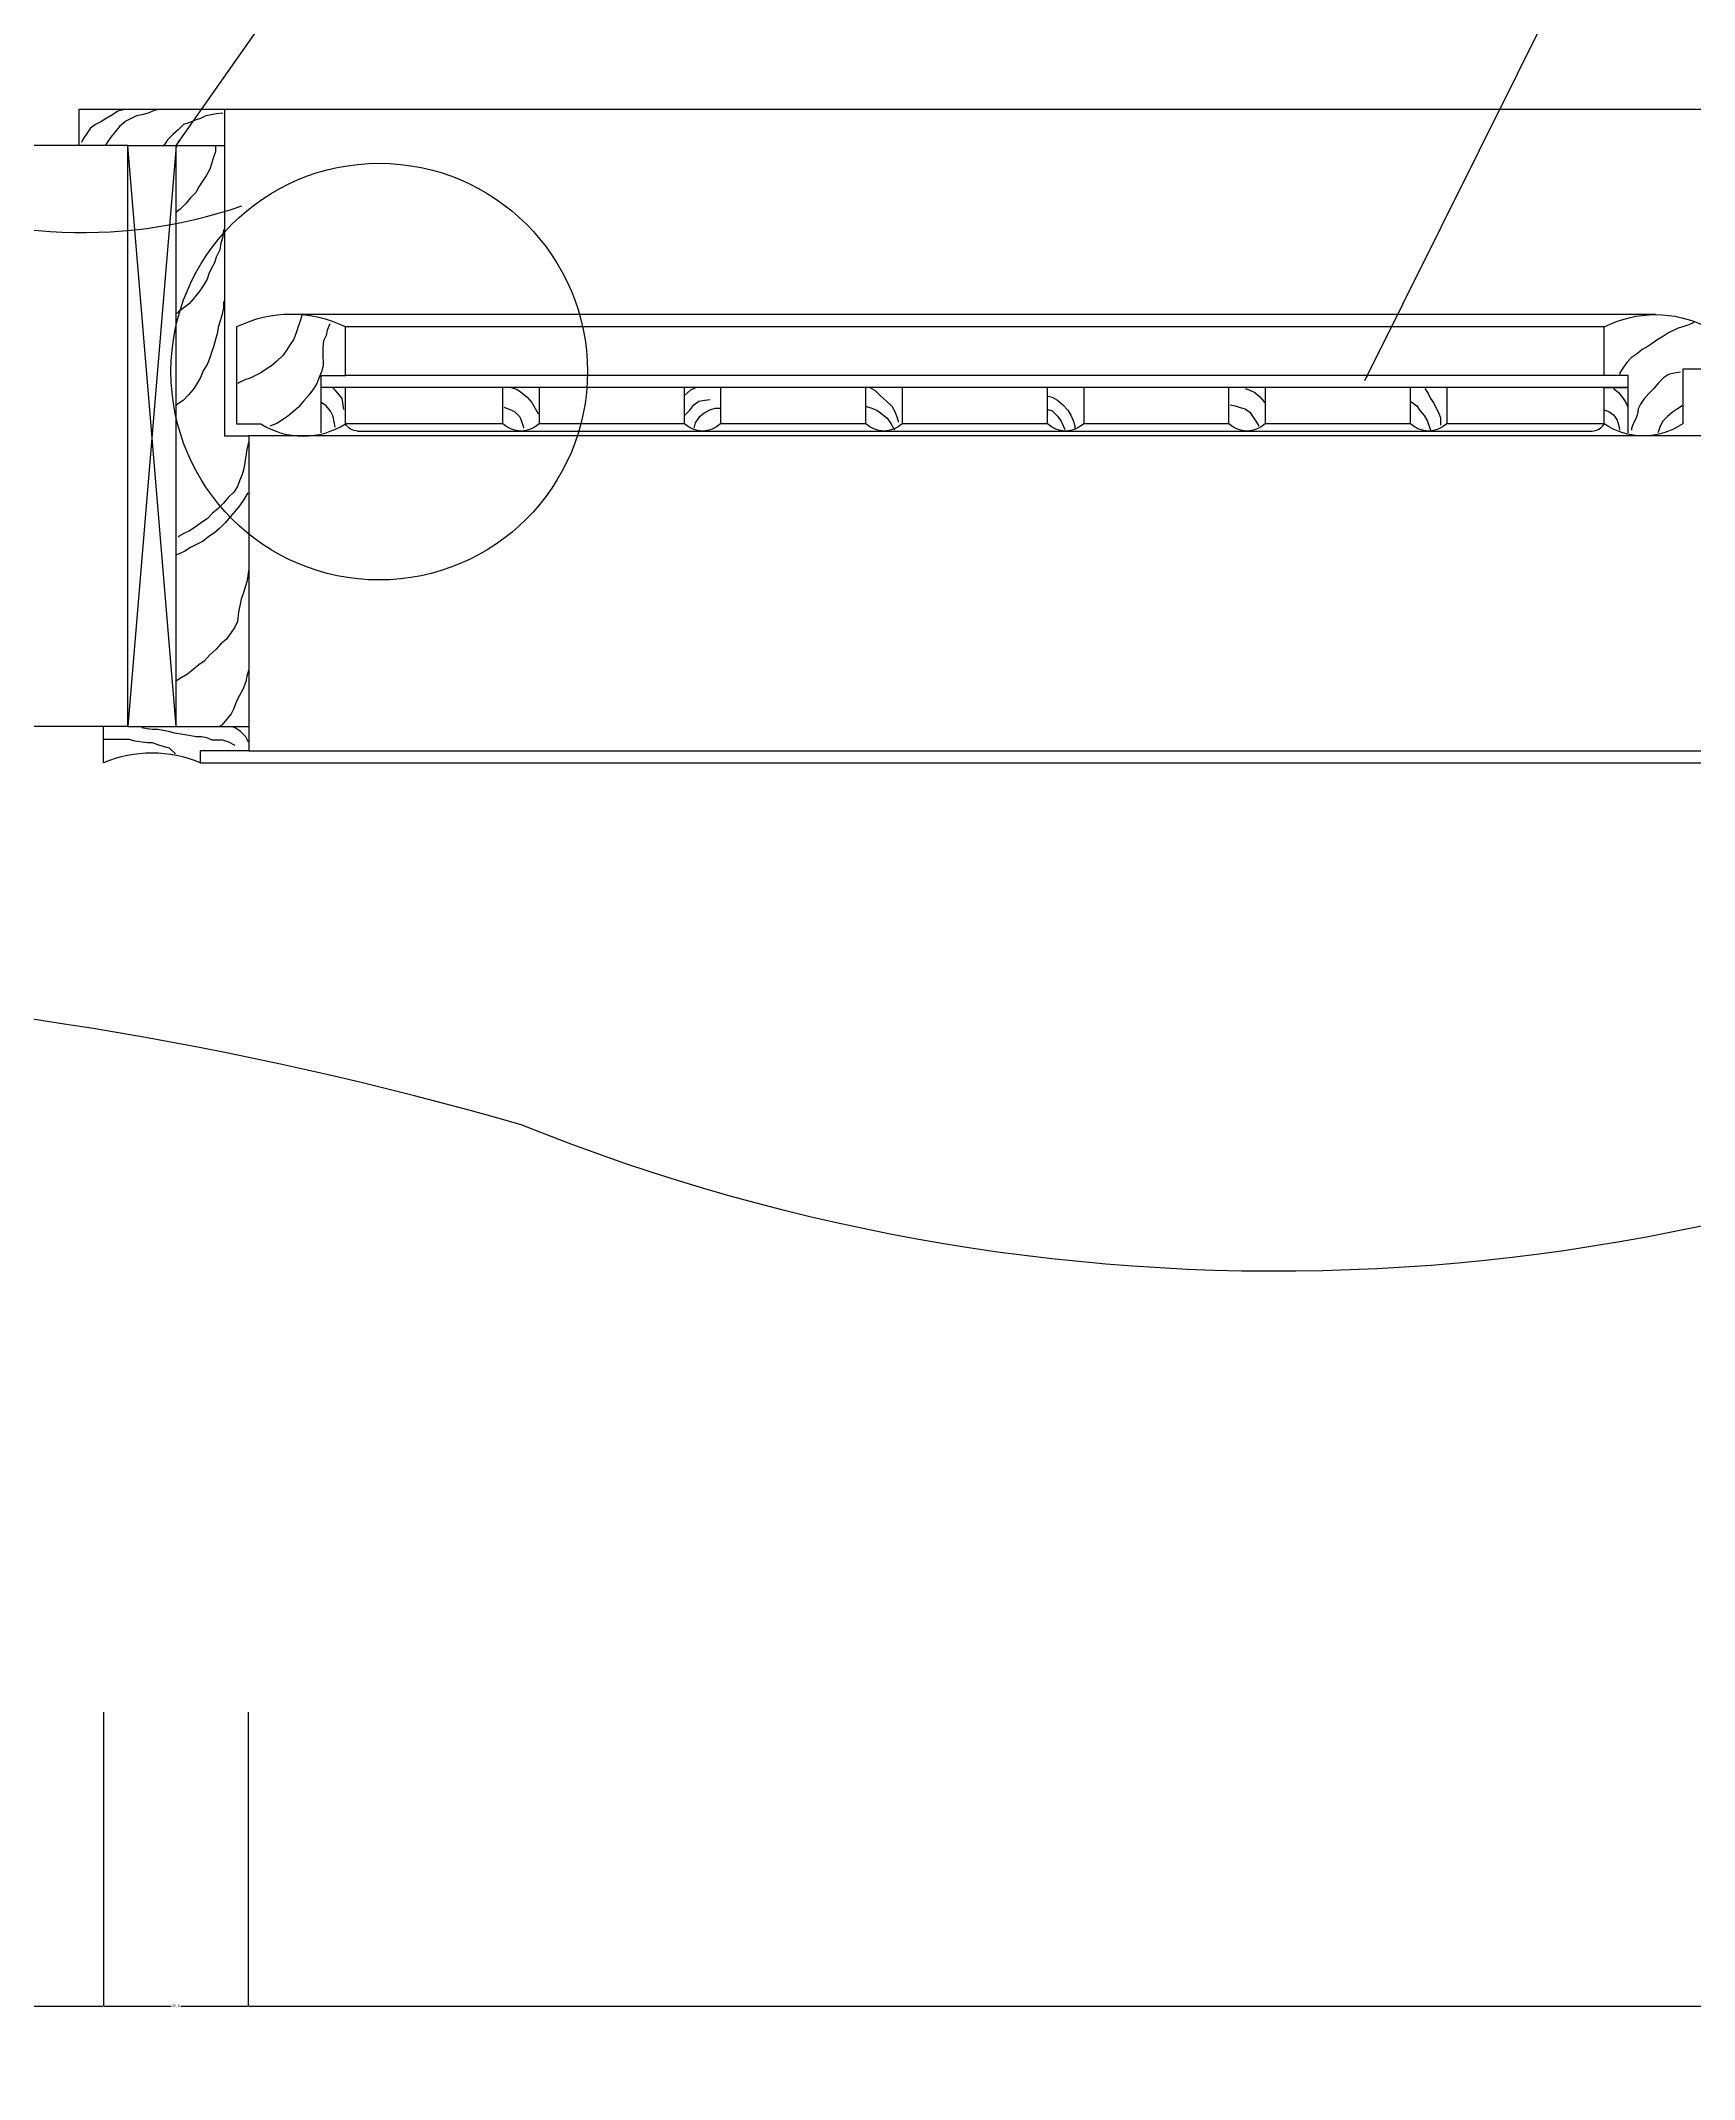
# Model space of a CAD drawing. Header units: metres. Extents: x 196 to 5438, y 102 to 7180.
# Drawn here: x 1126 to 1809, y 1005 to 1846 of the extents above; entities that cross this region are included whole.
import ezdxf

# ---------------------------------------------------------------- set-up
doc = ezdxf.new("R2010")
doc.units = ezdxf.units.M
for name, color, linetype in [('2', 2, 'Continuous'), ('3', 3, 'Continuous'), ('4', 4, 'Continuous'), ('7', 7, 'Continuous'), ('BH', 3, 'Continuous'), ('DIM', 3, 'Continuous')]:
    doc.layers.add(name, color=color, linetype=linetype)
doc.dimstyles.get("Standard").update_dxf_attribs({"dimtxt": 2.5, "dimasz": 2.5, "dimexe": 1.25, "dimexo": 0.625, "dimtad": 1, "dimcen": 2.5, "dimazin": 3, "dimtfac": 1, "dimtmove": 0, "dimatfit": 3})

# ---------------------------------------------------------------- blocks, each defined once
blk = doc.blocks.new('*D4')
for p, q in [((761.54, 1156.22), (761.54, 1034.76)), ((1151.54, 1156.22), (1151.54, 1034.76)), ((761.79, 1034.76), (955.04, 1034.76)), ((958.04, 1034.76), (1151.29, 1034.76))]:
    blk.add_line(p, q)
at = {"layer": 'Defpoints'}
for p in [(761.54, 1156.22), (1151.54, 1156.22), (761.54, 1034.76)]:
    blk.add_point(p, dxfattribs=at)
at = {"layer": 'DIM', "insert": (956.54, 1034.76), "char_height": 1, "attachment_point": 5}
blk.add_mtext('390', dxfattribs=at)
blk = doc.blocks.new('*D33')
for p, q in [((1211.34, 1156.22), (1211.34, 1034.76)), ((3011.54, 1156.22), (3011.54, 1034.76)), ((1211.59, 1034.76), (2108.44, 1034.76)), ((2114.44, 1034.76), (3011.29, 1034.76))]:
    blk.add_line(p, q)
at = {"layer": 'Defpoints'}
for p in [(1211.34, 1156.22), (3011.54, 1156.22), (1211.34, 1034.76)]:
    blk.add_point(p, dxfattribs=at)
at = {"layer": 'DIM', "insert": (2111.44, 1034.76), "char_height": 1, "attachment_point": 5}
blk.add_mtext('1800,2', dxfattribs=at)
blk = doc.blocks.new('*D34')
for p, q in [((1151.54, 1156.22), (1151.54, 1034.76)), ((1211.34, 1156.22), (1211.34, 1034.76)), ((1151.79, 1034.76), (1179.44, 1034.76)), ((1183.44, 1034.76), (1211.09, 1034.76))]:
    blk.add_line(p, q)
at = {"layer": 'Defpoints'}
for p in [(1151.54, 1156.22), (1211.34, 1156.22), (1151.54, 1034.76)]:
    blk.add_point(p, dxfattribs=at)
at = {"layer": 'DIM', "insert": (1181.44, 1034.76), "char_height": 1, "attachment_point": 5}
blk.add_mtext('59,8', dxfattribs=at)

msp = doc.modelspace()

# ---------------------------------------------------------------- hatches: boundary and pattern name
at = {"layer": 'BH'}
h = msp.add_hatch(dxfattribs=at)
h.set_pattern_fill('ANSI31', scale=500)
h.paths.add_polyline_path([(3061.54, 1803.27), (3061.54, 1563.27), (3761.54, 1563.27), (3761.54, 1803.27)])
h.paths.add_polyline_path([(1161.54, 1563.27), (1161.54, 1767.89, -0.18), (1026.83, 1803.27), (461.54, 1803.27), (461.54, 1563.27)])
h.paths.add_polyline_path([(1161.54, 1767.89), (1161.54, 1803.27), (1026.83, 1803.27, 0.18)])

# ---------------------------------------------------------------- linework, layer by layer
at = {"layer": '2'}
for p, q in [((1161.54, 1803.27), (461.54, 1803.27)), ((1161.54, 1563.27), (1161.54, 1803.27)), ((1161.54, 1563.27), (461.54, 1563.27))]:
    msp.add_line(p, q, dxfattribs=at)
at = {"layer": '3'}
for p, q in [((1781.54, 1708.27), (1251.54, 1708.27)), ((1781.54, 1703.27), (1251.54, 1703.27)), ((1316.54, 1688.27), (1251.54, 1688.27)), ((1391.54, 1688.27), (1331.54, 1688.27)), ((1466.54, 1688.27), (1406.54, 1688.27)), ((1541.54, 1688.27), (1481.54, 1688.27)), ((1616.54, 1688.27), (1556.54, 1688.27)), ((1691.54, 1688.27), (1631.54, 1688.27)), ((1771.54, 1688.27), (1706.54, 1688.27)), ((1211.54, 1553.27), (3011.54, 1553.27))]:
    msp.add_line(p, q, dxfattribs=at)
at = {"layer": '4'}
for p, q in [((1181.54, 1818.27), (3021.54, 1818.27)), ((1161.54, 1803.27), (1181.54, 1803.27)), ((1181.54, 1563.27), (1181.54, 1803.27)), ((1181.54, 1803.27), (1201.54, 1803.27)), ((1771.54, 1728.27), (1251.54, 1728.27)), ((1161.54, 1563.27), (1181.54, 1563.27)), ((1181.54, 1563.27), (1211.54, 1563.27))]:
    msp.add_line(p, q, dxfattribs=at)
for points in [[(1141.54, 1803.27), (1141.54, 1818.27), (1201.54, 1818.27), (1201.54, 1683.27), (1211.54, 1683.27), (1211.54, 1563.27), (1211.54, 1553.27), (1191.54, 1553.27), (1191.54, 1548.27, 0.2), (1151.54, 1548.27), (1151.54, 1563.27)], [(1241.54, 1684.47), (1241.54, 1708.27), (1251.54, 1708.27), (1251.54, 1728.27, 0.23), (1206.54, 1728.27), (1206.54, 1688.27), (1216.54, 1688.27, 0.29), (1251.54, 1688.27), (1251.54, 1703.27), (1241.54, 1703.27)], [(1781.54, 1684.47), (1781.54, 1708.27), (1771.54, 1708.27), (1771.54, 1728.27, -0.24), (1814.04, 1728.27)], [(1814.04, 1728.27), (1814.04, 1710.77), (1804.04, 1710.77), (1804.04, 1688.27), (1804.04, 1688.27), (1804.04, 1688.27, -0.31), (1771.54, 1688.27), (1771.54, 1703.27), (1781.54, 1703.27)], [(1331.54, 1703.27), (1331.54, 1688.27, -0.4), (1316.54, 1688.27), (1316.54, 1703.27)], [(1406.54, 1703.27), (1406.54, 1688.27, -0.4), (1391.54, 1688.27), (1391.54, 1703.27)], [(1481.54, 1703.27), (1481.54, 1688.27, -0.4), (1466.54, 1688.27), (1466.54, 1703.27)], [(1556.54, 1703.27), (1556.54, 1688.27, -0.4), (1541.54, 1688.27), (1541.54, 1703.27)], [(1631.54, 1703.27), (1631.54, 1688.27, -0.4), (1616.54, 1688.27), (1616.54, 1703.27)], [(1706.54, 1703.27), (1706.54, 1688.27, -0.4), (1691.54, 1688.27), (1691.54, 1703.27)]]:
    msp.add_lwpolyline(points, format="xyb", dxfattribs=at)
at = {"layer": '7'}
for p, q in [((1792.79, 1733.47), (1229.04, 1733.47)), ((2371.54, 1683.27), (1211.54, 1683.27)), ((1191.54, 1548.27), (3031.54, 1548.27))]:
    msp.add_line(p, q, dxfattribs=at)
for points in [[(1256.54, 1685.27, -0.28), (1251.54, 1688.27), (1251.54, 1703.27)], [(1766.54, 1685.27, 0.28), (1771.54, 1688.27), (1771.54, 1703.27)], [(2023.77, 1433.73, -0.22), (1324.09, 1398.77, 0.12), (604.42, 1428.74, 0.12)]]:
    msp.add_lwpolyline(points, format="xyb", dxfattribs=at)
msp.add_lwpolyline([(1256.54, 1685.27), (1766.54, 1685.27)], dxfattribs=at)
at = {"layer": 'BH'}
for p, q in [((1146.1, 1810.36), (1144.63, 1808.16)), ((1148.3, 1811.83), (1146.1, 1810.36)), ((1150.5, 1812.93), (1148.3, 1811.83)), ((1152.71, 1814.4), (1150.5, 1812.93)), ((1155.28, 1815.87), (1152.71, 1814.4)), ((1157.48, 1817.34), (1155.28, 1815.87)), ((1158.21, 1811.1), (1156.38, 1808.89)), ((1160.42, 1818.08), (1157.48, 1817.34)), ((1160.78, 1813.3), (1158.21, 1811.1)), ((1162.99, 1814.4), (1160.78, 1813.3)), ((1165.19, 1815.51), (1162.99, 1814.4)), ((1167.39, 1815.87), (1165.19, 1815.51)), ((1169.96, 1816.61), (1167.39, 1815.87)), ((1172.53, 1817.71), (1169.96, 1816.61)), ((1174.74, 1818.08), (1172.53, 1817.71)), ((1184.65, 1811.83), (1182.45, 1809.63)), ((1186.86, 1812.57), (1184.65, 1811.83)), ((1189.43, 1813.67), (1186.86, 1812.57)), ((1191.63, 1814.4), (1189.43, 1813.67)), ((1193.83, 1815.51), (1191.63, 1814.4)), ((1198.24, 1816.24), (1193.83, 1815.51)), ((1200.81, 1816.61), (1198.24, 1816.24)), ((1143.16, 1805.95), (1142.42, 1804.48)), ((1144.63, 1808.16), (1143.16, 1805.95)), ((1153.07, 1804.48), (1152.34, 1803.38)), ((1154.54, 1806.69), (1153.07, 1804.48)), ((1156.38, 1808.89), (1154.54, 1806.69)), ((1176.57, 1803.38), (1176.21, 1803.01)), ((1178.04, 1805.58), (1176.57, 1803.38)), ((1180.25, 1807.79), (1178.04, 1805.58)), ((1182.45, 1809.63), (1180.25, 1807.79)), ((1197.75, 1803.32), (1197.75, 1800.64)), ((1195.46, 1793.39), (1193.93, 1790.71)), ((1196.22, 1795.68), (1195.46, 1793.39)), ((1196.99, 1798.35), (1196.22, 1795.68)), ((1197.75, 1800.64), (1196.99, 1798.35)), ((1190.88, 1786.13), (1189.74, 1783.84)), ((1192.41, 1788.42), (1190.88, 1786.13)), ((1193.93, 1790.71), (1192.41, 1788.42)), ((1183.25, 1776.96), (1181.34, 1775.44)), ((1185.54, 1779.26), (1183.25, 1776.96)), ((1187.45, 1781.55), (1185.54, 1779.26)), ((1189.74, 1783.84), (1187.45, 1781.55)), ((1201.19, 1768.56), (1200.8, 1765.51)), ((1199.66, 1760.16), (1198.13, 1757.1)), ((1200.04, 1762.83), (1199.66, 1760.16)), ((1200.8, 1765.51), (1200.04, 1762.83)), ((1196.22, 1752.52), (1195.08, 1750.23)), ((1197.37, 1754.81), (1196.22, 1752.52)), ((1198.13, 1757.1), (1197.37, 1754.81)), ((1192.79, 1745.26), (1190.88, 1742.59)), ((1194.32, 1747.94), (1192.79, 1745.26)), ((1195.08, 1750.23), (1194.32, 1747.94)), ((1182.48, 1734.57), (1181.34, 1733.42)), ((1184.77, 1736.1), (1182.48, 1734.57)), ((1187.06, 1738.01), (1184.77, 1736.1)), ((1188.97, 1740.3), (1187.06, 1738.01)), ((1190.88, 1742.59), (1188.97, 1740.3)), ((1201.19, 1736.1), (1200.42, 1733.04)), ((1201.19, 1738.77), (1201.19, 1736.1)), ((1198.9, 1728.08), (1198.51, 1725.4)), ((1199.66, 1730.37), (1198.9, 1728.08)), ((1200.42, 1733.04), (1199.66, 1730.37)), ((1231.29, 1726.21), (1230.19, 1723.27)), ((1232.02, 1728.42), (1231.29, 1726.21)), ((1232.76, 1730.62), (1232.02, 1728.42)), ((1233.49, 1733.19), (1232.76, 1730.62)), ((1243.91, 1726.95), (1243.55, 1724.74)), ((1245.01, 1729.52), (1243.91, 1726.95)), ((1802.2, 1727.8), (1798.14, 1725.77)), ((1804.56, 1728.47), (1802.2, 1727.8)), ((1806.59, 1729.15), (1804.56, 1728.47)), ((1808.61, 1730.16), (1806.59, 1729.15)), ((1196.22, 1717.76), (1195.46, 1715.47)), ((1196.99, 1720.06), (1196.22, 1717.76)), ((1197.75, 1723.11), (1196.99, 1720.06)), ((1198.51, 1725.4), (1197.75, 1723.11)), ((1227.25, 1718.86), (1225.78, 1716.66)), ((1228.72, 1721.07), (1227.25, 1718.86)), ((1230.19, 1723.27), (1228.72, 1721.07)), ((1242.13, 1719.96), (1242.1, 1717.39)), ((1242.44, 1722.54), (1242.13, 1719.96)), ((1243.55, 1724.74), (1242.44, 1722.54)), ((1787.34, 1719.02), (1785.31, 1717.33)), ((1789.36, 1720.03), (1787.34, 1719.02)), ((1791.39, 1721.38), (1789.36, 1720.03)), ((1793.75, 1723.07), (1791.39, 1721.38)), ((1796.12, 1724.42), (1793.75, 1723.07)), ((1798.14, 1725.77), (1796.12, 1724.42)), ((1192.79, 1710.12), (1191.64, 1707.45)), ((1194.32, 1712.8), (1192.79, 1710.12)), ((1195.46, 1715.47), (1194.32, 1712.8)), ((1216.6, 1709.31), (1214.4, 1708.2)), ((1218.8, 1710.78), (1216.6, 1709.31)), ((1221.01, 1712.25), (1218.8, 1710.78)), ((1223.21, 1714.08), (1221.01, 1712.25)), ((1225.78, 1716.66), (1223.21, 1714.08)), ((1241.57, 1709.67), (1240.47, 1707.1)), ((1242.3, 1712.25), (1241.57, 1709.67)), ((1242.1, 1717.39), (1242.3, 1712.25)), ((1778.22, 1709.57), (1777.88, 1708.56)), ((1779.57, 1711.6), (1778.22, 1709.57)), ((1780.92, 1713.62), (1779.57, 1711.6)), ((1782.95, 1715.65), (1780.92, 1713.62)), ((1785.31, 1717.33), (1782.95, 1715.65)), ((1800.51, 1709.23), (1798.14, 1708.56)), ((1803.21, 1709.57), (1800.51, 1709.23)), ((1188.59, 1702.49), (1186.68, 1700.19)), ((1190.12, 1704.78), (1188.59, 1702.49)), ((1191.64, 1707.45), (1190.12, 1704.78)), ((1207.79, 1705.27), (1207.05, 1704.9)), ((1209.99, 1706.37), (1207.79, 1705.27)), ((1212.19, 1707.1), (1209.99, 1706.37)), ((1214.4, 1708.2), (1212.19, 1707.1)), ((1238.26, 1702.69), (1236.43, 1700.12)), ((1239.73, 1704.9), (1238.26, 1702.69)), ((1240.47, 1707.1), (1239.73, 1704.9)), ((1248.32, 1700.86), (1246.48, 1703.06)), ((1250.15, 1698.65), (1248.32, 1700.86)), ((1319.78, 1703.23), (1322.26, 1702.61)), ((1322.26, 1702.61), (1324.43, 1701.06)), ((1324.43, 1701.06), (1326.6, 1699.2)), ((1391.68, 1700.13), (1394.16, 1702.3)), ((1394.16, 1702.3), (1396.33, 1703.23)), ((1468.23, 1703.23), (1470.4, 1701.99)), ((1470.4, 1701.99), (1472.57, 1699.82)), ((1623.2, 1702.82), (1625.23, 1702.15)), ((1625.23, 1702.15), (1627.26, 1701.14)), ((1627.26, 1701.14), (1629.28, 1699.45)), ((1697.5, 1702.82), (1698.85, 1700.8)), ((1698.85, 1700.8), (1699.87, 1698.77)), ((1775.52, 1702.82), (1777.54, 1701.14)), ((1777.54, 1701.14), (1779.23, 1699.11)), ((1790.04, 1700.8), (1788.01, 1698.44)), ((1792.06, 1702.82), (1790.04, 1700.8)), ((1794.09, 1705.18), (1792.06, 1702.82)), ((1796.12, 1707.21), (1794.09, 1705.18)), ((1798.14, 1708.56), (1796.12, 1707.21)), ((1182.1, 1696.37), (1181.34, 1695.61)), ((1184.39, 1697.9), (1182.1, 1696.37)), ((1186.68, 1700.19), (1184.39, 1697.9)), ((1232.02, 1694.98), (1227.61, 1691.3)), ((1234.22, 1697.55), (1232.02, 1694.98)), ((1236.43, 1700.12), (1234.22, 1697.55)), ((1243.55, 1695.71), (1241.34, 1697.18)), ((1245.38, 1693.51), (1243.55, 1695.71)), ((1246.48, 1691.3), (1245.38, 1693.51)), ((1250.89, 1694.24), (1250.15, 1698.65)), ((1316.99, 1695.18), (1319.16, 1694.25)), ((1319.16, 1694.25), (1321.33, 1693.32)), ((1321.33, 1693.32), (1323.5, 1691.15)), ((1326.6, 1699.2), (1328.46, 1697.04)), ((1328.46, 1697.04), (1329.7, 1694.87)), ((1329.7, 1694.87), (1330.94, 1692.7)), ((1330.94, 1692.7), (1331.25, 1692.39)), ((1391.68, 1691.77), (1393.85, 1693.94)), ((1393.85, 1693.94), (1395.4, 1696.11)), ((1395.4, 1696.11), (1397.57, 1697.65)), ((1397.57, 1697.65), (1400.05, 1697.96)), ((1399.74, 1692.7), (1397.57, 1690.84)), ((1401.91, 1693.94), (1399.74, 1692.7)), ((1400.05, 1697.96), (1402.22, 1698.27)), ((1404.08, 1694.56), (1401.91, 1693.94)), ((1406.25, 1694.56), (1404.08, 1694.56)), ((1466.37, 1695.49), (1468.54, 1694.87)), ((1468.54, 1694.87), (1471.02, 1693.94)), ((1471.02, 1693.94), (1473.19, 1692.39)), ((1472.57, 1699.82), (1475.05, 1697.65)), ((1473.19, 1692.39), (1475.36, 1690.53)), ((1475.05, 1697.65), (1477.22, 1695.49)), ((1477.22, 1695.49), (1478.46, 1693.32)), ((1478.46, 1693.32), (1479.39, 1691.15)), ((1541.37, 1699.82), (1543.54, 1699.2)), ((1541.37, 1694.25), (1543.54, 1693.63)), ((1543.54, 1699.2), (1545.71, 1697.96)), ((1543.54, 1693.63), (1545.71, 1691.46)), ((1545.71, 1697.96), (1547.88, 1696.11)), ((1547.88, 1696.11), (1550.04, 1693.94)), ((1550.04, 1693.94), (1551.28, 1691.77)), ((1617.13, 1696.07), (1619.15, 1695.74)), ((1619.15, 1695.74), (1621.18, 1695.06)), ((1621.18, 1695.06), (1623.2, 1694.39)), ((1623.2, 1694.39), (1625.23, 1693.04)), ((1625.23, 1693.04), (1626.58, 1691.01)), ((1629.28, 1699.45), (1630.97, 1697.42)), ((1630.97, 1697.42), (1631.31, 1697.09)), ((1691.76, 1697.42), (1694.13, 1695.74)), ((1694.13, 1695.74), (1695.48, 1693.71)), ((1695.48, 1693.71), (1697.16, 1691.69)), ((1699.87, 1698.77), (1701.22, 1696.75)), ((1701.22, 1696.75), (1702.23, 1694.72)), ((1702.23, 1694.72), (1703.24, 1692.7)), ((1703.24, 1692.7), (1703.92, 1690.67)), ((1771.46, 1694.05), (1773.49, 1693.37)), ((1773.49, 1693.37), (1775.52, 1692.02)), ((1779.23, 1699.11), (1780.58, 1697.09)), ((1780.58, 1697.09), (1781.26, 1695.4)), ((1785.31, 1692.36), (1784.63, 1690.34)), ((1785.65, 1694.39), (1785.31, 1692.36)), ((1786.66, 1696.41), (1785.65, 1694.39)), ((1788.01, 1698.44), (1786.66, 1696.41)), ((1799.83, 1693.04), (1797.8, 1691.35)), ((1801.86, 1694.39), (1799.83, 1693.04)), ((1803.88, 1695.74), (1801.86, 1694.39)), ((1221.01, 1687.63), (1220.27, 1687.26)), ((1223.21, 1688.36), (1221.01, 1687.63)), ((1227.61, 1691.3), (1223.21, 1688.36)), ((1247.22, 1686.89), (1246.48, 1691.3)), ((1323.5, 1691.15), (1324.43, 1688.98)), ((1324.43, 1688.98), (1325.05, 1686.82)), ((1325.05, 1686.82), (1325.05, 1686.51)), ((1396.02, 1688.67), (1395.4, 1686.51)), ((1397.57, 1690.84), (1396.02, 1688.67)), ((1475.36, 1690.53), (1476.91, 1688.36)), ((1476.91, 1688.36), (1478.15, 1686.2)), ((1478.15, 1686.2), (1478.46, 1685.89)), ((1479.39, 1691.15), (1480.01, 1688.98)), ((1545.71, 1691.46), (1547.26, 1689.29)), ((1547.26, 1689.29), (1548.19, 1687.13)), ((1548.19, 1687.13), (1548.81, 1685.89)), ((1551.28, 1691.77), (1552.21, 1689.6)), ((1552.21, 1689.6), (1552.83, 1687.44)), ((1552.83, 1687.44), (1552.83, 1686.2)), ((1626.58, 1691.01), (1627.93, 1688.99)), ((1627.93, 1688.99), (1628.95, 1687.3)), ((1697.16, 1691.69), (1698.52, 1689.66)), ((1698.52, 1689.66), (1699.87, 1685.61)), ((1699.87, 1685.61), (1699.87, 1685.27)), ((1703.92, 1690.67), (1703.92, 1687.64)), ((1775.52, 1692.02), (1776.87, 1690)), ((1776.87, 1690), (1777.54, 1687.97)), ((1777.54, 1687.97), (1777.88, 1685.95)), ((1777.88, 1685.95), (1777.88, 1685.61)), ((1783.62, 1688.31), (1782.95, 1686.29)), ((1782.95, 1686.29), (1782.95, 1685.61)), ((1784.63, 1690.34), (1783.62, 1688.31)), ((1794.09, 1685.27), (1793.75, 1684.6)), ((1794.77, 1687.3), (1794.09, 1685.27)), ((1795.78, 1689.32), (1794.77, 1687.3)), ((1797.8, 1691.35), (1795.78, 1689.32)), ((1210.73, 1677.66), (1209.96, 1672.31)), ((1211.49, 1680.72), (1210.73, 1677.66)), ((1208.82, 1667.35), (1207.67, 1664.67)), ((1209.58, 1669.64), (1208.82, 1667.35)), ((1209.96, 1672.31), (1209.58, 1669.64)), ((1205.38, 1660.09), (1203.09, 1657.8)), ((1206.91, 1662.38), (1205.38, 1660.09)), ((1207.67, 1664.67), (1206.91, 1662.38)), ((1211.11, 1659.71), (1209.58, 1657.03)), ((1196.61, 1651.31), (1194.32, 1649.01)), ((1198.9, 1653.22), (1196.61, 1651.31)), ((1201.19, 1655.51), (1198.9, 1653.22)), ((1203.09, 1657.8), (1201.19, 1655.51)), ((1205.77, 1652.07), (1203.86, 1649.78)), ((1207.67, 1654.36), (1205.77, 1652.07)), ((1209.58, 1657.03), (1207.67, 1654.36)), ((1184.77, 1642.9), (1182.48, 1641.76)), ((1182.48, 1641.76), (1182.48, 1641.38)), ((1187.06, 1644.05), (1184.77, 1642.9)), ((1189.35, 1645.58), (1187.06, 1644.05)), ((1192.03, 1647.49), (1189.35, 1645.58)), ((1194.32, 1649.01), (1192.03, 1647.49)), ((1195.08, 1641.76), (1192.79, 1639.85)), ((1197.37, 1643.28), (1195.08, 1641.76)), ((1199.66, 1645.19), (1197.37, 1643.28)), ((1201.95, 1647.49), (1199.66, 1645.19)), ((1203.86, 1649.78), (1201.95, 1647.49)), ((1182.87, 1634.5), (1181.72, 1634.12)), ((1185.16, 1635.65), (1182.87, 1634.5)), ((1187.45, 1637.17), (1185.16, 1635.65)), ((1189.74, 1638.32), (1187.45, 1637.17)), ((1192.79, 1639.85), (1189.74, 1638.32)), ((1211.11, 1625.33), (1210.73, 1623.04)), ((1211.49, 1627.63), (1211.11, 1625.33)), ((1209.2, 1618.08), (1208.44, 1615.79)), ((1209.96, 1620.37), (1209.2, 1618.08)), ((1210.73, 1623.04), (1209.96, 1620.37)), ((1207.29, 1610.44), (1206.91, 1606.62)), ((1208.44, 1615.79), (1207.29, 1610.44)), ((1204.24, 1602.04), (1202.33, 1599.36)), ((1205.77, 1604.33), (1204.24, 1602.04)), ((1206.91, 1606.62), (1205.77, 1604.33)), ((1195.46, 1592.87), (1193.17, 1590.2)), ((1198.13, 1595.16), (1195.46, 1592.87)), ((1200.04, 1597.45), (1198.13, 1595.16)), ((1202.33, 1599.36), (1200.04, 1597.45)), ((1183.63, 1583.32), (1181.34, 1581.79)), ((1186.3, 1584.85), (1183.63, 1583.32)), ((1190.88, 1588.67), (1186.3, 1584.85)), ((1193.17, 1590.2), (1190.88, 1588.67)), ((1210.73, 1584.08), (1210.34, 1581.79)), ((1211.49, 1586.38), (1210.73, 1584.08)), ((1207.67, 1576.06), (1206.53, 1573.77)), ((1209.2, 1578.74), (1207.67, 1576.06)), ((1210.34, 1581.79), (1209.2, 1578.74)), ((1204.24, 1568.42), (1200.42, 1563.84)), ((1205.38, 1570.72), (1204.24, 1568.42)), ((1206.53, 1573.77), (1205.38, 1570.72)), ((1162.25, 1557.91), (1151.24, 1557.91)), ((1164.46, 1557.18), (1162.25, 1557.91)), ((1169.6, 1562.32), (1167.39, 1562.69)), ((1171.8, 1561.95), (1169.6, 1562.32)), ((1174, 1561.95), (1171.8, 1561.95)), ((1178.41, 1561.22), (1174, 1561.95)), ((1180.98, 1560.48), (1178.41, 1561.22)), ((1187.59, 1559.38), (1180.98, 1560.48)), ((1189.79, 1559.01), (1187.59, 1559.38)), ((1192, 1559.01), (1189.79, 1559.01)), ((1194.2, 1558.64), (1192, 1559.01)), ((1196.4, 1557.54), (1194.2, 1558.64)), ((1200.81, 1557.54), (1196.4, 1557.54)), ((1200.42, 1563.84), (1199.66, 1563.46)), ((1203.38, 1556.81), (1200.81, 1557.54)), ((1205.95, 1562.69), (1204.85, 1563.05)), ((1208.15, 1561.22), (1205.95, 1562.69)), ((1210.36, 1559.01), (1208.15, 1561.22)), ((1211.46, 1556.81), (1210.36, 1559.01)), ((1169.6, 1556.44), (1164.46, 1557.18)), ((1171.8, 1556.44), (1169.6, 1556.44)), ((1174, 1555.71), (1171.8, 1556.44)), ((1176.21, 1554.97), (1174, 1555.71)), ((1178.78, 1554.24), (1176.21, 1554.97)), ((1181.35, 1552.03), (1178.78, 1554.24)), ((1205.95, 1555.34), (1203.38, 1556.81))]:
    msp.add_line(p, q, dxfattribs=at)
at = {"layer": 'DIM'}
for p, q in [((1181.54, 1803.27), (1161.54, 1563.27)), ((1181.54, 1563.27), (1161.54, 1803.27))]:
    msp.add_line(p, q, dxfattribs=at)
msp.add_lwpolyline([(771.15, 2029.9, -0.44), (950.31, 1907.38, 0.42), (1208.71, 1778.27, -0.59)], format="xyb", dxfattribs=at)
msp.add_circle((1265.47, 1709.82), 86.04, dxfattribs=at)

# ---------------------------------------------------------------- dimensions: what is measured, and where the dimension line sits
for base, p1, p2, picture, middle in [((761.54, 1034.76), (761.54, 1156.22), (1151.54, 1156.22), '*D4', (956.54, 1034.76)), ((1151.54, 1034.76), (1151.54, 1156.22), (1211.34, 1156.22), '*D34', (1181.44, 1034.76)), ((1211.34, 1034.76), (1211.34, 1156.22), (3011.54, 1156.22), '*D33', (2111.44, 1034.76))]:
    dim = msp.add_linear_dim(base=base, p1=p1, p2=p2, dimstyle='Standard', dxfattribs=at)
    dim.commit()
    dim.dimension.update_dxf_attribs({"geometry": picture, "text_midpoint": middle})

# ---------------------------------------------------------------- leaders
for points in [[(1181.54, 1803.27), (1341.68, 2030.7), (1468.85, 2030.7)], [(1672.78, 1706.18), (1790.1, 1941.88), (1857.03, 1941.88)], [(749.72, 1321.19), (1154.28, 644.42)]]:
    msp.add_leader(points, dimstyle='Standard', dxfattribs=at)

doc.saveas('drawing.dxf')
